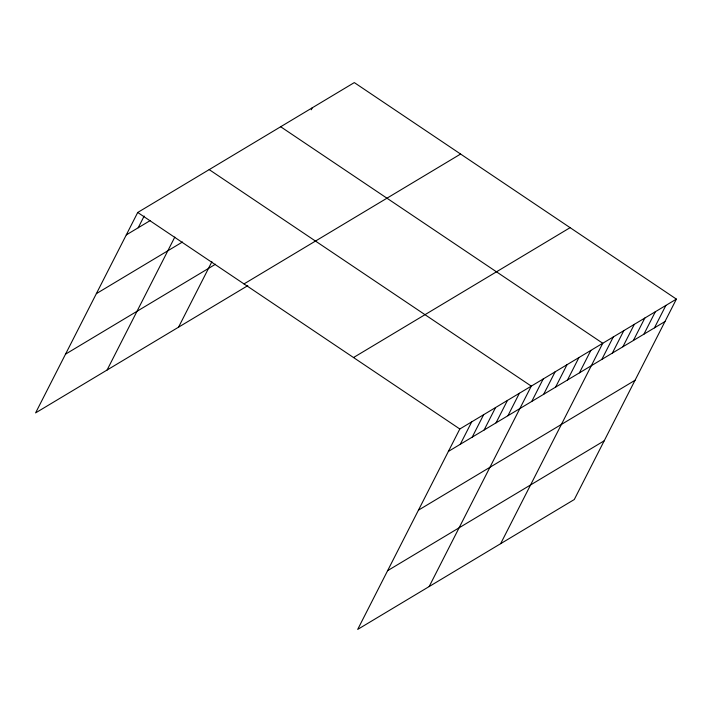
<?xml version="1.0" encoding="UTF-8"?>
<svg xmlns="http://www.w3.org/2000/svg" width="712" height="712" viewBox="0 0 712 712"><rect width="100%" height="100%" fill="white"/><g stroke="black" fill="none" stroke-linecap="round" stroke-linejoin="round"><path stroke-width="1.07" d="M676.4 299.111L459.81 428.989L357.691 629.408L574.281 499.53L676.4 299.111L354.309 82.592L137.719 212.47L35.6 412.889L247.803 285.645M138.199 227.769L144.162 216.056M107.076 370.035L174.814 237.078M178.552 327.173L211.9 261.713M311.233 109.781L312.23 107.832M460.29 444.279L471.727 421.842M472.207 437.132L483.635 414.704M484.116 429.995L495.552 407.558M496.033 422.848L507.46 400.411M507.941 415.71L519.368 393.273M429.167 586.546L531.286 386.127L209.195 169.616M531.766 401.417L543.194 378.98M543.674 394.279L555.111 371.842M555.591 387.132L567.019 364.695M567.5 379.986L578.936 357.558M579.417 372.848L590.844 350.411M500.643 543.683L602.761 343.264L280.67 126.754M601.845 359.391L613.281 336.963M612.365 353.09L623.801 330.653M622.884 346.78L634.321 324.343M633.404 340.47L644.841 318.033M643.924 334.159L655.36 311.723M654.453 327.849L665.88 305.412M126.282 234.907L150.107 220.622M96.36 293.647L182.495 241.991M65.531 354.158L215.487 264.232M244.011 283.919L460.602 154.041M353.517 357.54L570.107 227.662M448.382 451.426L664.972 321.548M418.451 510.157L635.042 380.279M387.622 570.668L604.212 440.79M137.719 212.47L459.81 428.989"/></g></svg>
